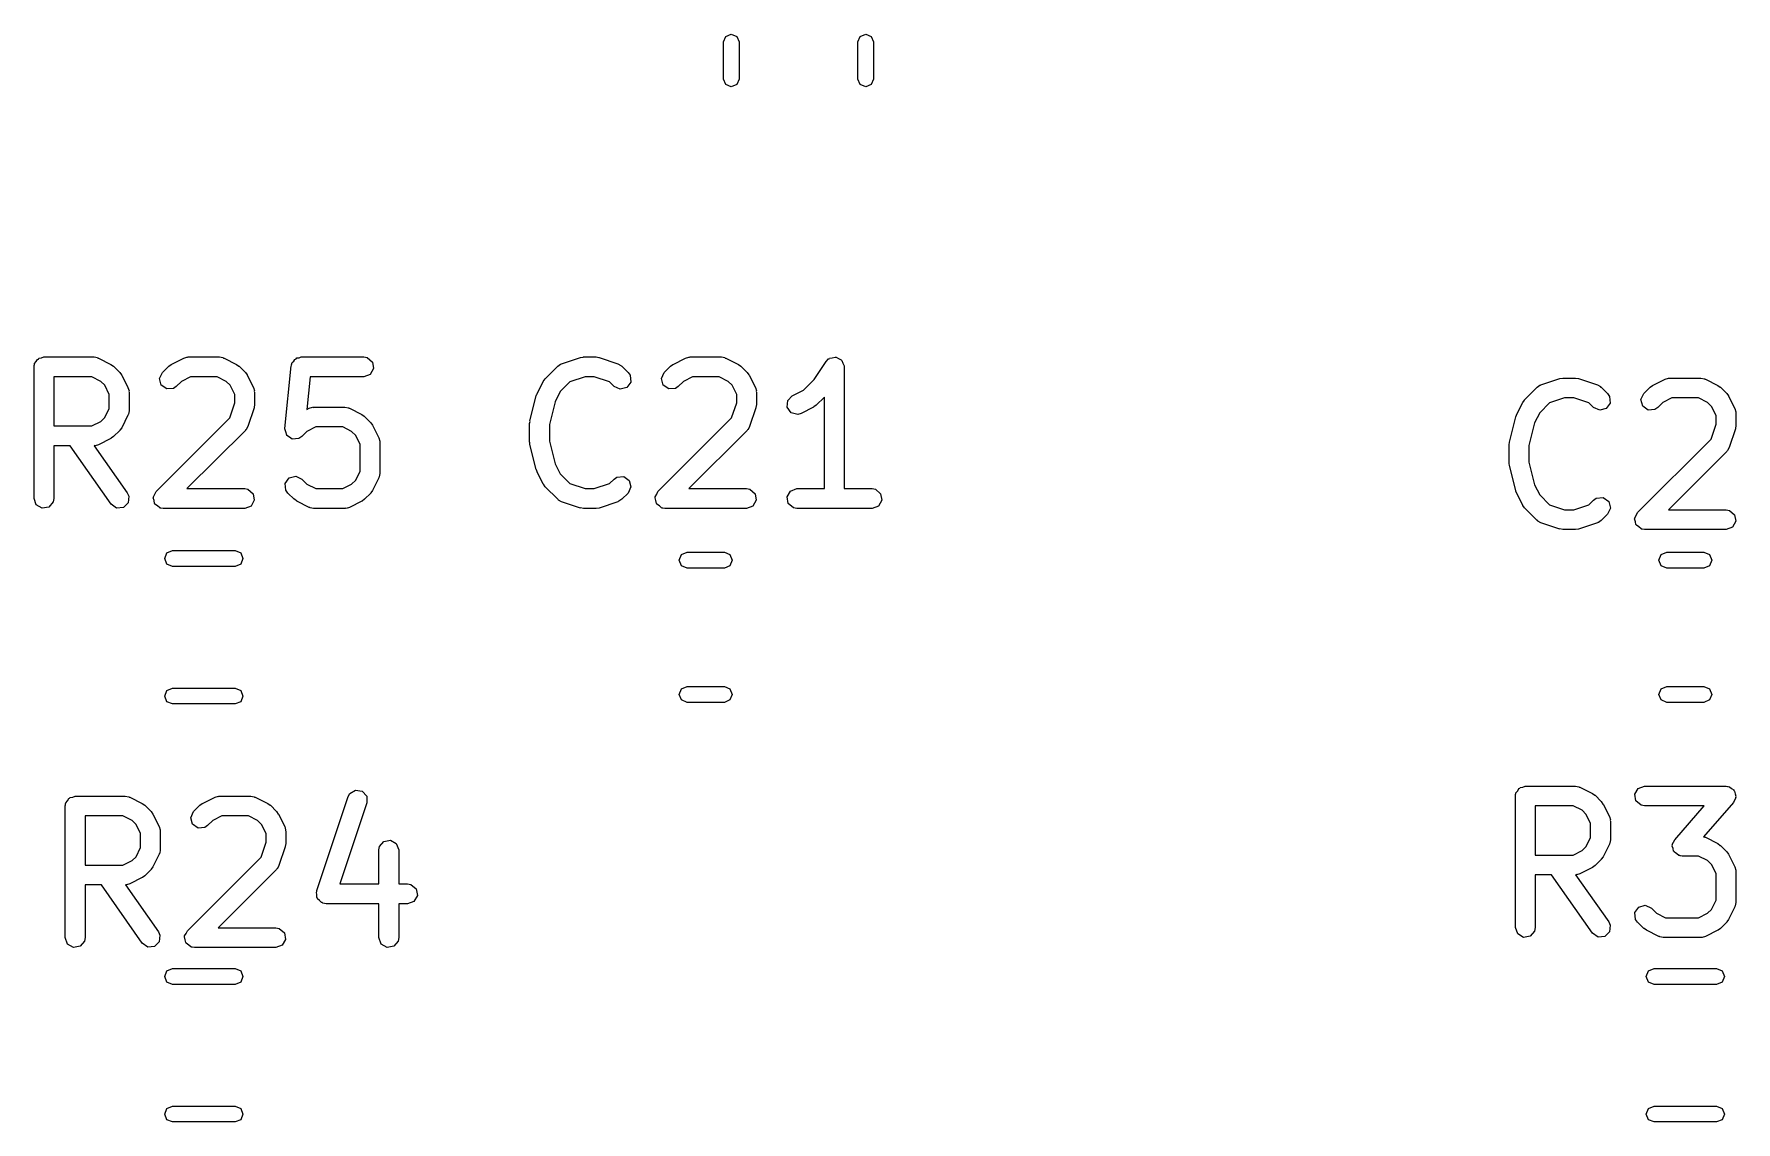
# Model space of a CAD drawing. Extents: x 122.1 to 176.4, y -124 to -74.3.
# Drawn here: x 149.39 to 162.31, y -123.14 to -114.87 of the extents above; entities that cross this region are included whole.
import ezdxf

# ---------------------------------------------------------------- set-up
doc = ezdxf.new("R2010")
doc.units = 0
doc.layers.add('BLACK', color=7, linetype='CONTINUOUS')

msp = doc.modelspace()

# ---------------------------------------------------------------- linework, layer by layer
at = {"layer": 'BLACK', "linetype": 'CONTINUOUS'}
for p, q in [((154.624, -114.934), (154.642, -114.892)), ((154.624, -115.216), (154.624, -114.934)), ((154.642, -114.892), (154.684, -114.874)), ((154.684, -114.874), (154.726, -114.892)), ((154.726, -114.892), (154.744, -114.934)), ((154.744, -114.934), (154.744, -115.216)), ((155.644, -114.934), (155.662, -114.892)), ((155.644, -115.216), (155.644, -114.934)), ((155.662, -114.892), (155.704, -114.874)), ((155.704, -114.874), (155.746, -114.892)), ((155.746, -114.892), (155.764, -114.934)), ((155.764, -114.934), (155.764, -115.216)), ((154.642, -115.258), (154.624, -115.216)), ((154.744, -115.216), (154.726, -115.258)), ((155.662, -115.258), (155.644, -115.216)), ((155.764, -115.216), (155.746, -115.258)), ((154.684, -115.276), (154.642, -115.258)), ((154.726, -115.258), (154.684, -115.276)), ((155.704, -115.276), (155.662, -115.258)), ((155.746, -115.258), (155.704, -115.276)), ((149.391, -117.402), (149.392, -117.393)), ((149.391, -118.402), (149.391, -117.402)), ((149.392, -117.389), (149.394, -117.386)), ((149.392, -117.393), (149.392, -117.389)), ((149.394, -117.386), (149.395, -117.377)), ((149.395, -117.377), (149.408, -117.362)), ((149.408, -117.362), (149.418, -117.345)), ((149.418, -117.345), (149.424, -117.343)), ((149.424, -117.343), (149.428, -117.337)), ((149.428, -117.337), (149.447, -117.334)), ((149.447, -117.334), (149.466, -117.327)), ((149.466, -117.327), (149.847, -117.327)), ((149.847, -117.327), (149.872, -117.332)), ((149.872, -117.332), (149.876, -117.335)), ((149.876, -117.335), (149.88, -117.335)), ((149.88, -117.335), (149.975, -117.383)), ((149.975, -117.383), (149.993, -117.396)), ((149.993, -117.396), (149.995, -117.397)), ((149.995, -117.397), (150.043, -117.445)), ((150.365, -117.445), (150.413, -117.397)), ((150.413, -117.397), (150.431, -117.384)), ((150.431, -117.384), (150.432, -117.383)), ((150.432, -117.383), (150.527, -117.335)), ((150.527, -117.335), (150.552, -117.328)), ((150.552, -117.328), (150.557, -117.329)), ((150.557, -117.329), (150.561, -117.327)), ((150.561, -117.327), (150.799, -117.327)), ((150.799, -117.327), (150.825, -117.332)), ((150.825, -117.332), (150.828, -117.335)), ((150.828, -117.335), (150.833, -117.335)), ((150.833, -117.335), (150.928, -117.383)), ((150.928, -117.383), (150.946, -117.396)), ((150.946, -117.396), (150.947, -117.397)), ((150.947, -117.397), (150.995, -117.445)), ((151.296, -117.871), (151.343, -117.395)), ((151.343, -117.395), (151.345, -117.391)), ((151.344, -117.389), (151.346, -117.387)), ((151.345, -117.391), (151.344, -117.389)), ((151.346, -117.387), (151.351, -117.37)), ((151.351, -117.37), (151.362, -117.359)), ((151.362, -117.359), (151.37, -117.345)), ((151.37, -117.345), (151.38, -117.341)), ((151.38, -117.341), (151.387, -117.334)), ((151.387, -117.334), (151.403, -117.333)), ((151.403, -117.333), (151.418, -117.327)), ((151.418, -117.327), (151.894, -117.327)), ((151.894, -117.327), (151.92, -117.332)), ((151.92, -117.332), (151.959, -117.365)), ((151.968, -117.415), (151.942, -117.46)), ((151.959, -117.365), (151.968, -117.415)), ((153.27, -117.492), (153.366, -117.397)), ((153.366, -117.397), (153.387, -117.382)), ((153.387, -117.382), (153.391, -117.382)), ((153.391, -117.382), (153.395, -117.379)), ((153.395, -117.379), (153.538, -117.331)), ((153.538, -117.331), (153.56, -117.328)), ((153.56, -117.328), (153.561, -117.327)), ((153.561, -117.327), (153.657, -117.327)), ((153.657, -117.327), (153.679, -117.331)), ((153.679, -117.331), (153.68, -117.331)), ((153.68, -117.331), (153.823, -117.379)), ((153.823, -117.379), (153.846, -117.391)), ((153.846, -117.391), (153.848, -117.395)), ((153.848, -117.395), (153.853, -117.397)), ((153.853, -117.397), (153.9, -117.445)), ((154.175, -117.445), (154.223, -117.397)), ((154.223, -117.397), (154.241, -117.384)), ((154.241, -117.384), (154.242, -117.383)), ((154.242, -117.383), (154.337, -117.335)), ((154.337, -117.335), (154.362, -117.328)), ((154.362, -117.328), (154.367, -117.329)), ((154.367, -117.329), (154.371, -117.327)), ((154.371, -117.327), (154.609, -117.327)), ((154.609, -117.327), (154.635, -117.332)), ((154.635, -117.332), (154.638, -117.335)), ((154.638, -117.335), (154.643, -117.335)), ((154.643, -117.335), (154.738, -117.383)), ((154.738, -117.383), (154.756, -117.396)), ((154.756, -117.396), (154.757, -117.397)), ((154.757, -117.397), (154.805, -117.445)), ((155.313, -117.497), (155.404, -117.361)), ((155.404, -117.361), (155.422, -117.342)), ((155.422, -117.342), (155.426, -117.341)), ((155.426, -117.341), (155.429, -117.337)), ((155.429, -117.337), (155.45, -117.334)), ((155.45, -117.334), (155.471, -117.328)), ((155.471, -117.328), (155.475, -117.329)), ((155.475, -117.329), (155.479, -117.329)), ((155.479, -117.329), (155.498, -117.339)), ((155.498, -117.339), (155.518, -117.348)), ((155.518, -117.348), (155.52, -117.352)), ((155.52, -117.352), (155.524, -117.354)), ((155.524, -117.354), (155.531, -117.375)), ((155.531, -117.375), (155.541, -117.394)), ((155.541, -117.394), (155.54, -117.398)), ((155.54, -117.398), (155.541, -117.402)), ((155.541, -117.402), (155.541, -118.327)), ((149.541, -117.477), (149.541, -117.851)), ((149.829, -117.477), (149.541, -117.477)), ((149.897, -117.512), (149.829, -117.477)), ((149.928, -117.542), (149.897, -117.512)), ((149.962, -117.611), (149.928, -117.542)), ((150.043, -117.445), (150.055, -117.463)), ((150.055, -117.463), (150.057, -117.464)), ((150.057, -117.464), (150.104, -117.559)), ((150.104, -117.559), (150.112, -117.584)), ((150.343, -117.491), (150.365, -117.445)), ((150.357, -117.541), (150.343, -117.491)), ((150.399, -117.57), (150.357, -117.541)), ((150.471, -117.551), (150.45, -117.566)), ((150.51, -117.512), (150.471, -117.551)), ((150.579, -117.477), (150.51, -117.512)), ((150.781, -117.477), (150.579, -117.477)), ((150.85, -117.512), (150.781, -117.477)), ((150.88, -117.542), (150.85, -117.512)), ((150.915, -117.611), (150.88, -117.542)), ((150.995, -117.445), (151.008, -117.463)), ((151.008, -117.463), (151.009, -117.464)), ((151.009, -117.464), (151.057, -117.559)), ((151.057, -117.559), (151.064, -117.584)), ((151.486, -117.477), (151.461, -117.726)), ((151.894, -117.477), (151.486, -117.477)), ((151.942, -117.46), (151.894, -117.477)), ((153.209, -117.607), (153.256, -117.512)), ((153.256, -117.512), (153.27, -117.494)), ((153.27, -117.494), (153.27, -117.492)), ((153.459, -117.516), (153.385, -117.59)), ((153.574, -117.477), (153.459, -117.516)), ((153.644, -117.477), (153.574, -117.477)), ((153.759, -117.516), (153.644, -117.477)), ((153.794, -117.551), (153.759, -117.516)), ((153.841, -117.572), (153.794, -117.551)), ((153.89, -117.559), (153.841, -117.572)), ((153.92, -117.517), (153.89, -117.559)), ((153.9, -117.445), (153.915, -117.466)), ((153.915, -117.466), (153.92, -117.517)), ((154.153, -117.491), (154.175, -117.445)), ((154.167, -117.541), (154.153, -117.491)), ((154.209, -117.57), (154.167, -117.541)), ((154.281, -117.551), (154.26, -117.566)), ((154.32, -117.512), (154.281, -117.551)), ((154.389, -117.477), (154.32, -117.512)), ((154.591, -117.477), (154.389, -117.477)), ((154.66, -117.512), (154.591, -117.477)), ((154.69, -117.542), (154.66, -117.512)), ((154.725, -117.611), (154.69, -117.542)), ((154.805, -117.445), (154.818, -117.463)), ((154.818, -117.463), (154.819, -117.464)), ((154.819, -117.464), (154.867, -117.559)), ((154.867, -117.559), (154.874, -117.584)), ((155.231, -117.579), (155.313, -117.497)), ((160.705, -117.652), (160.801, -117.557)), ((160.801, -117.557), (160.822, -117.542)), ((160.822, -117.542), (160.826, -117.542)), ((160.826, -117.542), (160.83, -117.539)), ((160.83, -117.539), (160.973, -117.491)), ((160.973, -117.491), (160.995, -117.488)), ((160.995, -117.488), (160.996, -117.487)), ((160.996, -117.487), (161.092, -117.487)), ((161.092, -117.487), (161.114, -117.491)), ((161.114, -117.491), (161.115, -117.491)), ((161.115, -117.491), (161.258, -117.539)), ((161.258, -117.539), (161.281, -117.551)), ((161.281, -117.551), (161.283, -117.555)), ((161.283, -117.555), (161.288, -117.557)), ((161.288, -117.557), (161.335, -117.605)), ((161.61, -117.605), (161.658, -117.557)), ((161.658, -117.557), (161.676, -117.544)), ((161.676, -117.544), (161.677, -117.543)), ((161.677, -117.543), (161.772, -117.495)), ((161.772, -117.495), (161.797, -117.488)), ((161.797, -117.488), (161.802, -117.489)), ((161.802, -117.489), (161.806, -117.487)), ((161.806, -117.487), (162.044, -117.487)), ((162.044, -117.487), (162.07, -117.492)), ((162.07, -117.492), (162.073, -117.495)), ((162.073, -117.495), (162.078, -117.495)), ((162.078, -117.495), (162.173, -117.543)), ((162.173, -117.543), (162.191, -117.556)), ((162.191, -117.556), (162.192, -117.557)), ((162.192, -117.557), (162.24, -117.605)), ((149.962, -117.718), (149.962, -117.611)), ((150.112, -117.584), (150.111, -117.589)), ((150.111, -117.589), (150.112, -117.593)), ((150.112, -117.593), (150.112, -117.736)), ((150.45, -117.566), (150.399, -117.57)), ((150.876, -117.79), (150.915, -117.676)), ((150.915, -117.676), (150.915, -117.611)), ((151.065, -117.688), (151.061, -117.71)), ((151.064, -117.584), (151.063, -117.589)), ((151.063, -117.589), (151.065, -117.593)), ((151.065, -117.593), (151.065, -117.688)), ((153.155, -117.813), (153.203, -117.622)), ((153.203, -117.622), (153.208, -117.61)), ((153.208, -117.61), (153.209, -117.607)), ((153.346, -117.667), (153.303, -117.84)), ((153.385, -117.59), (153.346, -117.667)), ((154.26, -117.566), (154.209, -117.57)), ((154.686, -117.79), (154.725, -117.676)), ((154.725, -117.676), (154.725, -117.611)), ((154.875, -117.688), (154.871, -117.71)), ((154.874, -117.584), (154.873, -117.589)), ((154.873, -117.589), (154.875, -117.593)), ((154.875, -117.593), (154.875, -117.688)), ((155.109, -117.709), (155.112, -117.658)), ((155.112, -117.658), (155.147, -117.621)), ((155.147, -117.621), (155.231, -117.579)), ((155.391, -117.631), (155.329, -117.694)), ((155.391, -118.327), (155.391, -117.631)), ((160.644, -117.767), (160.691, -117.672)), ((160.691, -117.672), (160.705, -117.654)), ((160.705, -117.654), (160.705, -117.652)), ((160.894, -117.676), (160.82, -117.75)), ((161.009, -117.637), (160.894, -117.676)), ((161.079, -117.637), (161.009, -117.637)), ((161.194, -117.676), (161.079, -117.637)), ((161.229, -117.711), (161.194, -117.676)), ((161.355, -117.677), (161.325, -117.719)), ((161.335, -117.605), (161.35, -117.626)), ((161.35, -117.626), (161.355, -117.677)), ((161.588, -117.651), (161.61, -117.605)), ((161.602, -117.701), (161.588, -117.651)), ((161.755, -117.672), (161.716, -117.711)), ((161.824, -117.637), (161.755, -117.672)), ((162.026, -117.637), (161.824, -117.637)), ((162.095, -117.672), (162.026, -117.637)), ((162.125, -117.702), (162.095, -117.672)), ((162.24, -117.605), (162.253, -117.623)), ((162.253, -117.623), (162.254, -117.624)), ((162.254, -117.624), (162.302, -117.719)), ((149.829, -117.851), (149.897, -117.817)), ((149.897, -117.817), (149.928, -117.787)), ((149.928, -117.787), (149.962, -117.718)), ((150.104, -117.769), (150.057, -117.864)), ((150.105, -117.765), (150.104, -117.769)), ((150.108, -117.761), (150.105, -117.765)), ((150.112, -117.736), (150.108, -117.761)), ((150.317, -118.349), (150.876, -117.79)), ((151.061, -117.712), (151.013, -117.855)), ((151.061, -117.71), (151.061, -117.712)), ((151.461, -117.726), (151.48, -117.716)), ((151.48, -117.716), (151.505, -117.709)), ((151.505, -117.709), (151.509, -117.71)), ((151.509, -117.71), (151.513, -117.708)), ((151.513, -117.708), (151.751, -117.708)), ((151.751, -117.708), (151.777, -117.713)), ((151.777, -117.713), (151.781, -117.716)), ((151.781, -117.716), (151.785, -117.716)), ((151.785, -117.716), (151.88, -117.764)), ((151.88, -117.764), (151.898, -117.777)), ((151.898, -117.777), (151.9, -117.778)), ((151.9, -117.778), (151.947, -117.826)), ((153.153, -117.831), (153.156, -117.816)), ((153.156, -117.816), (153.155, -117.813)), ((154.127, -118.349), (154.686, -117.79)), ((154.871, -117.712), (154.823, -117.855)), ((154.871, -117.71), (154.871, -117.712)), ((155.139, -117.751), (155.109, -117.709)), ((155.189, -117.763), (155.139, -117.751)), ((155.214, -117.755), (155.189, -117.763)), ((155.309, -117.708), (155.214, -117.755)), ((155.31, -117.706), (155.309, -117.708)), ((155.329, -117.694), (155.31, -117.706)), ((160.59, -117.973), (160.638, -117.782)), ((160.638, -117.782), (160.643, -117.77)), ((160.643, -117.77), (160.644, -117.767)), ((160.82, -117.75), (160.781, -117.827)), ((161.276, -117.732), (161.229, -117.711)), ((161.325, -117.719), (161.276, -117.732)), ((161.644, -117.73), (161.602, -117.701)), ((161.695, -117.726), (161.644, -117.73)), ((161.716, -117.711), (161.695, -117.726)), ((162.16, -117.771), (162.125, -117.702)), ((162.16, -117.836), (162.16, -117.771)), ((162.302, -117.719), (162.309, -117.744)), ((162.309, -117.744), (162.308, -117.749)), ((162.308, -117.749), (162.31, -117.753)), ((162.31, -117.753), (162.31, -117.848)), ((149.541, -117.851), (149.829, -117.851)), ((149.975, -117.946), (149.88, -117.993)), ((149.977, -117.944), (149.975, -117.946)), ((149.995, -117.932), (149.977, -117.944)), ((150.043, -117.884), (149.995, -117.932)), ((150.057, -117.864), (150.043, -117.883)), ((150.043, -117.883), (150.043, -117.884)), ((150.995, -117.884), (150.552, -118.327)), ((150.997, -117.88), (150.995, -117.884)), ((151.001, -117.878), (150.997, -117.88)), ((151.013, -117.855), (151.001, -117.878)), ((151.296, -117.872), (151.296, -117.871)), ((151.302, -117.896), (151.296, -117.872)), ((151.296, -117.872), (151.296, -117.872)), ((151.309, -117.921), (151.302, -117.896)), ((151.309, -117.922), (151.309, -117.921)), ((151.309, -117.921), (151.309, -117.921)), ((151.33, -117.936), (151.309, -117.922)), ((151.35, -117.951), (151.33, -117.936)), ((151.376, -117.949), (151.351, -117.951)), ((151.401, -117.947), (151.376, -117.949)), ((151.402, -117.947), (151.401, -117.947)), ((151.424, -117.932), (151.402, -117.947)), ((151.402, -117.947), (151.402, -117.947)), ((151.463, -117.893), (151.424, -117.932)), ((151.531, -117.858), (151.463, -117.893)), ((151.734, -117.858), (151.531, -117.858)), ((151.802, -117.893), (151.734, -117.858)), ((151.833, -117.923), (151.802, -117.893)), ((151.867, -117.992), (151.833, -117.923)), ((151.947, -117.826), (151.96, -117.844)), ((151.96, -117.844), (151.961, -117.845)), ((151.961, -117.845), (152.009, -117.94)), ((152.009, -117.94), (152.016, -117.965)), ((153.153, -117.974), (153.153, -117.831)), ((153.303, -117.84), (153.303, -117.965)), ((154.805, -117.884), (154.362, -118.327)), ((154.807, -117.88), (154.805, -117.884)), ((154.811, -117.878), (154.807, -117.88)), ((154.823, -117.855), (154.811, -117.878)), ((160.781, -117.827), (160.738, -118)), ((161.562, -118.509), (162.121, -117.95)), ((162.121, -117.95), (162.16, -117.836)), ((162.306, -117.872), (162.258, -118.015)), ((162.31, -117.848), (162.306, -117.87)), ((162.306, -117.87), (162.306, -117.872)), ((149.665, -118.001), (149.541, -118.001)), ((149.541, -118.001), (149.541, -118.402)), ((149.976, -118.445), (149.665, -118.001)), ((149.851, -118), (149.848, -118.001)), ((149.848, -118.001), (150.099, -118.359)), ((149.855, -118.001), (149.851, -118)), ((149.88, -117.993), (149.855, -118.001)), ((151.351, -117.951), (151.35, -117.951)), ((151.351, -117.951), (151.351, -117.951)), ((151.867, -118.194), (151.867, -117.992)), ((152.016, -117.965), (152.015, -117.97)), ((152.015, -117.97), (152.017, -117.974)), ((152.017, -117.974), (152.017, -118.212)), ((153.154, -117.977), (153.153, -117.974)), ((153.155, -117.992), (153.154, -117.977)), ((153.203, -118.182), (153.155, -117.992)), ((153.303, -117.965), (153.346, -118.138)), ((160.588, -117.991), (160.591, -117.976)), ((160.588, -118.134), (160.588, -117.991)), ((160.591, -117.976), (160.59, -117.973)), ((160.738, -118), (160.738, -118.125)), ((162.24, -118.044), (161.797, -118.487)), ((162.242, -118.04), (162.24, -118.044)), ((162.246, -118.038), (162.242, -118.04)), ((162.258, -118.015), (162.246, -118.038)), ((151.833, -118.263), (151.867, -118.194)), ((153.205, -118.185), (153.203, -118.182)), ((153.209, -118.198), (153.205, -118.185)), ((153.256, -118.293), (153.209, -118.198)), ((153.346, -118.138), (153.385, -118.215)), ((160.589, -118.137), (160.588, -118.134)), ((160.59, -118.152), (160.589, -118.137)), ((160.638, -118.342), (160.59, -118.152)), ((160.738, -118.125), (160.781, -118.298)), ((150.552, -118.327), (150.99, -118.327)), ((150.99, -118.327), (151.015, -118.332)), ((151.015, -118.332), (151.054, -118.365)), ((151.298, -118.288), (151.327, -118.246)), ((151.303, -118.339), (151.298, -118.288)), ((151.327, -118.246), (151.377, -118.232)), ((151.377, -118.232), (151.424, -118.254)), ((151.424, -118.254), (151.463, -118.293)), ((151.463, -118.293), (151.531, -118.327)), ((151.531, -118.327), (151.734, -118.327)), ((151.734, -118.327), (151.802, -118.293)), ((151.802, -118.293), (151.833, -118.263)), ((152.009, -118.245), (151.961, -118.341)), ((152.012, -118.238), (152.009, -118.241)), ((152.009, -118.241), (152.009, -118.245)), ((152.017, -118.212), (152.012, -118.238)), ((153.257, -118.294), (153.256, -118.293)), ((153.27, -118.313), (153.257, -118.294)), ((153.366, -118.408), (153.27, -118.313)), ((153.385, -118.215), (153.459, -118.289)), ((153.459, -118.289), (153.574, -118.327)), ((153.574, -118.327), (153.644, -118.327)), ((153.644, -118.327), (153.759, -118.289)), ((153.759, -118.289), (153.794, -118.254)), ((153.794, -118.254), (153.815, -118.239)), ((153.815, -118.239), (153.867, -118.235)), ((153.867, -118.235), (153.909, -118.264)), ((153.922, -118.314), (153.9, -118.36)), ((153.909, -118.264), (153.922, -118.314)), ((154.362, -118.327), (154.8, -118.327)), ((154.8, -118.327), (154.825, -118.332)), ((154.825, -118.332), (154.864, -118.365)), ((155.132, -118.345), (155.18, -118.327)), ((155.18, -118.327), (155.391, -118.327)), ((155.541, -118.327), (155.752, -118.327)), ((155.752, -118.327), (155.778, -118.332)), ((155.778, -118.332), (155.817, -118.365)), ((160.781, -118.298), (160.82, -118.375)), ((149.408, -118.451), (149.391, -118.402)), ((149.453, -118.476), (149.408, -118.451)), ((149.503, -118.467), (149.453, -118.476)), ((149.536, -118.428), (149.503, -118.467)), ((149.541, -118.402), (149.536, -118.428)), ((150.018, -118.475), (149.976, -118.445)), ((150.105, -118.434), (150.069, -118.47)), ((150.099, -118.359), (150.11, -118.383)), ((150.11, -118.383), (150.105, -118.434)), ((150.296, -118.396), (150.297, -118.393)), ((150.302, -118.418), (150.296, -118.396)), ((150.297, -118.389), (150.308, -118.37)), ((150.297, -118.393), (150.297, -118.389)), ((150.306, -118.44), (150.302, -118.418)), ((150.308, -118.442), (150.306, -118.44)), ((150.308, -118.37), (150.317, -118.349)), ((150.309, -118.445), (150.308, -118.442)), ((150.328, -118.458), (150.309, -118.445)), ((150.345, -118.473), (150.328, -118.458)), ((151.038, -118.46), (150.99, -118.477)), ((151.063, -118.415), (151.038, -118.46)), ((151.054, -118.365), (151.063, -118.415)), ((151.317, -118.36), (151.303, -118.339)), ((151.365, -118.408), (151.317, -118.36)), ((151.367, -118.408), (151.365, -118.408)), ((151.385, -118.422), (151.367, -118.408)), ((151.48, -118.469), (151.385, -118.422)), ((151.88, -118.422), (151.785, -118.469)), ((151.881, -118.421), (151.88, -118.422)), ((151.9, -118.408), (151.881, -118.421)), ((151.947, -118.36), (151.9, -118.408)), ((151.948, -118.359), (151.947, -118.36)), ((151.961, -118.341), (151.948, -118.359)), ((153.37, -118.41), (153.366, -118.408)), ((153.372, -118.414), (153.37, -118.41)), ((153.395, -118.426), (153.372, -118.414)), ((153.538, -118.474), (153.395, -118.426)), ((153.823, -118.426), (153.68, -118.474)), ((153.827, -118.423), (153.823, -118.426)), ((153.831, -118.423), (153.827, -118.423)), ((153.853, -118.408), (153.831, -118.423)), ((153.9, -118.36), (153.853, -118.408)), ((154.106, -118.396), (154.107, -118.393)), ((154.112, -118.418), (154.106, -118.396)), ((154.107, -118.389), (154.118, -118.37)), ((154.107, -118.393), (154.107, -118.389)), ((154.116, -118.44), (154.112, -118.418)), ((154.118, -118.442), (154.116, -118.44)), ((154.118, -118.37), (154.127, -118.349)), ((154.119, -118.445), (154.118, -118.442)), ((154.138, -118.458), (154.119, -118.445)), ((154.155, -118.473), (154.138, -118.458)), ((154.848, -118.46), (154.8, -118.477)), ((154.873, -118.415), (154.848, -118.46)), ((154.864, -118.365), (154.873, -118.415)), ((155.107, -118.389), (155.132, -118.345)), ((155.116, -118.44), (155.107, -118.389)), ((155.155, -118.473), (155.116, -118.44)), ((155.8, -118.46), (155.752, -118.477)), ((155.826, -118.415), (155.8, -118.46)), ((155.817, -118.365), (155.826, -118.415)), ((160.64, -118.345), (160.638, -118.342)), ((160.644, -118.358), (160.64, -118.345)), ((160.691, -118.453), (160.644, -118.358)), ((160.692, -118.454), (160.691, -118.453)), ((160.705, -118.473), (160.692, -118.454)), ((160.82, -118.375), (160.894, -118.449)), ((160.894, -118.449), (161.009, -118.487)), ((161.079, -118.487), (161.194, -118.449)), ((161.194, -118.449), (161.229, -118.414)), ((161.229, -118.414), (161.25, -118.399)), ((161.25, -118.399), (161.302, -118.395)), ((161.302, -118.395), (161.344, -118.424)), ((161.344, -118.424), (161.357, -118.474)), ((150.069, -118.47), (150.018, -118.475)), ((150.349, -118.474), (150.345, -118.473)), ((150.351, -118.475), (150.349, -118.474)), ((150.354, -118.475), (150.351, -118.475)), ((150.37, -118.477), (150.354, -118.475)), ((150.99, -118.477), (150.37, -118.477)), ((151.484, -118.47), (151.48, -118.469)), ((151.488, -118.473), (151.484, -118.47)), ((151.513, -118.477), (151.488, -118.473)), ((151.751, -118.477), (151.513, -118.477)), ((151.756, -118.476), (151.751, -118.477)), ((151.76, -118.477), (151.756, -118.476)), ((151.785, -118.469), (151.76, -118.477)), ((153.539, -118.473), (153.538, -118.474)), ((153.561, -118.477), (153.539, -118.473)), ((153.657, -118.477), (153.561, -118.477)), ((153.658, -118.477), (153.657, -118.477)), ((153.68, -118.474), (153.658, -118.477)), ((154.159, -118.474), (154.155, -118.473)), ((154.161, -118.475), (154.159, -118.474)), ((154.164, -118.475), (154.161, -118.475)), ((154.18, -118.477), (154.164, -118.475)), ((154.8, -118.477), (154.18, -118.477)), ((155.18, -118.477), (155.155, -118.473)), ((155.752, -118.477), (155.18, -118.477)), ((160.801, -118.568), (160.705, -118.473)), ((160.805, -118.57), (160.801, -118.568)), ((160.807, -118.574), (160.805, -118.57)), ((160.83, -118.586), (160.807, -118.574)), ((160.973, -118.634), (160.83, -118.586)), ((161.009, -118.487), (161.079, -118.487)), ((161.258, -118.586), (161.115, -118.634)), ((161.262, -118.583), (161.258, -118.586)), ((161.266, -118.583), (161.262, -118.583)), ((161.288, -118.568), (161.266, -118.583)), ((161.335, -118.52), (161.288, -118.568)), ((161.357, -118.474), (161.335, -118.52)), ((161.541, -118.556), (161.542, -118.553)), ((161.547, -118.578), (161.541, -118.556)), ((161.542, -118.549), (161.553, -118.53)), ((161.542, -118.553), (161.542, -118.549)), ((161.551, -118.6), (161.547, -118.578)), ((161.553, -118.53), (161.562, -118.509)), ((161.797, -118.487), (162.235, -118.487)), ((162.235, -118.487), (162.26, -118.492)), ((162.26, -118.492), (162.299, -118.525)), ((162.308, -118.575), (162.283, -118.62)), ((162.299, -118.525), (162.308, -118.575)), ((160.974, -118.633), (160.973, -118.634)), ((160.996, -118.637), (160.974, -118.633)), ((161.092, -118.637), (160.996, -118.637)), ((161.093, -118.637), (161.092, -118.637)), ((161.115, -118.634), (161.093, -118.637)), ((161.553, -118.602), (161.551, -118.6)), ((161.554, -118.605), (161.553, -118.602)), ((161.573, -118.618), (161.554, -118.605)), ((161.59, -118.633), (161.573, -118.618)), ((161.594, -118.634), (161.59, -118.633)), ((161.596, -118.635), (161.594, -118.634)), ((161.599, -118.635), (161.596, -118.635)), ((161.615, -118.637), (161.599, -118.635)), ((162.235, -118.637), (161.615, -118.637)), ((162.283, -118.62), (162.235, -118.637)), ((150.383, -118.858), (150.4, -118.815)), ((150.4, -118.815), (150.443, -118.797)), ((150.443, -118.797), (150.917, -118.797)), ((150.917, -118.797), (150.96, -118.815)), ((150.96, -118.815), (150.977, -118.858)), ((154.289, -118.87), (154.307, -118.828)), ((154.307, -118.828), (154.349, -118.81)), ((154.349, -118.81), (154.631, -118.81)), ((154.631, -118.81), (154.673, -118.828)), ((154.673, -118.828), (154.691, -118.87)), ((161.724, -118.87), (161.742, -118.828)), ((161.742, -118.828), (161.784, -118.81)), ((161.784, -118.81), (162.066, -118.81)), ((162.066, -118.81), (162.108, -118.828)), ((162.108, -118.828), (162.126, -118.87)), ((150.4, -118.9), (150.383, -118.858)), ((150.443, -118.917), (150.4, -118.9)), ((150.917, -118.917), (150.443, -118.917)), ((150.96, -118.9), (150.917, -118.917)), ((150.977, -118.858), (150.96, -118.9)), ((154.307, -118.912), (154.289, -118.87)), ((154.349, -118.93), (154.307, -118.912)), ((154.631, -118.93), (154.349, -118.93)), ((154.673, -118.912), (154.631, -118.93)), ((154.691, -118.87), (154.673, -118.912)), ((161.742, -118.912), (161.724, -118.87)), ((161.784, -118.93), (161.742, -118.912)), ((162.066, -118.93), (161.784, -118.93)), ((162.108, -118.912), (162.066, -118.93)), ((162.126, -118.87), (162.108, -118.912)), ((150.383, -119.902), (150.4, -119.86)), ((150.4, -119.86), (150.443, -119.843)), ((150.443, -119.843), (150.917, -119.843)), ((150.917, -119.843), (150.96, -119.86)), ((150.96, -119.86), (150.977, -119.902)), ((154.289, -119.89), (154.307, -119.848)), ((154.307, -119.848), (154.349, -119.83)), ((154.349, -119.83), (154.631, -119.83)), ((154.631, -119.83), (154.673, -119.848)), ((154.673, -119.848), (154.691, -119.89)), ((161.724, -119.89), (161.742, -119.848)), ((161.742, -119.848), (161.784, -119.83)), ((161.784, -119.83), (162.066, -119.83)), ((162.066, -119.83), (162.108, -119.848)), ((162.108, -119.848), (162.126, -119.89)), ((150.4, -119.945), (150.383, -119.902)), ((150.443, -119.962), (150.4, -119.945)), ((150.917, -119.962), (150.443, -119.962)), ((150.96, -119.945), (150.917, -119.962)), ((150.977, -119.902), (150.96, -119.945)), ((154.307, -119.932), (154.289, -119.89)), ((154.349, -119.95), (154.307, -119.932)), ((154.631, -119.95), (154.349, -119.95)), ((154.673, -119.932), (154.631, -119.95)), ((154.691, -119.89), (154.673, -119.932)), ((161.742, -119.932), (161.724, -119.89)), ((161.784, -119.95), (161.742, -119.932)), ((162.066, -119.95), (161.784, -119.95)), ((162.108, -119.932), (162.066, -119.95)), ((162.126, -119.89), (162.108, -119.932)), ((149.685, -120.669), (149.703, -120.662)), ((149.703, -120.662), (150.084, -120.662)), ((150.084, -120.662), (150.11, -120.667)), ((150.765, -120.67), (150.79, -120.663)), ((150.79, -120.663), (150.794, -120.664)), ((150.794, -120.664), (150.798, -120.662)), ((150.798, -120.662), (151.036, -120.662)), ((151.036, -120.662), (151.062, -120.667)), ((151.775, -120.666), (151.787, -120.643)), ((151.787, -120.643), (151.831, -120.616)), ((151.831, -120.616), (151.882, -120.624)), ((151.882, -120.624), (151.916, -120.662)), ((151.916, -120.662), (151.917, -120.713)), ((160.636, -120.661), (160.637, -120.651)), ((160.636, -121.661), (160.636, -120.661)), ((160.637, -120.648), (160.639, -120.645)), ((160.637, -120.651), (160.637, -120.648)), ((160.639, -120.645), (160.64, -120.636)), ((160.64, -120.636), (160.653, -120.621)), ((160.653, -120.621), (160.663, -120.604)), ((160.663, -120.604), (160.669, -120.601)), ((160.669, -120.601), (160.673, -120.596)), ((160.673, -120.596), (160.692, -120.593)), ((160.692, -120.593), (160.711, -120.586)), ((160.711, -120.586), (161.092, -120.586)), ((161.092, -120.586), (161.117, -120.591)), ((161.117, -120.591), (161.121, -120.594)), ((161.121, -120.594), (161.125, -120.594)), ((161.125, -120.594), (161.22, -120.642)), ((161.22, -120.642), (161.238, -120.655)), ((161.238, -120.655), (161.24, -120.656)), ((161.24, -120.656), (161.288, -120.703)), ((161.542, -120.648), (161.567, -120.604)), ((161.551, -120.699), (161.542, -120.648)), ((161.567, -120.604), (161.615, -120.586)), ((161.615, -120.586), (162.235, -120.586)), ((162.235, -120.586), (162.246, -120.588)), ((162.246, -120.588), (162.249, -120.588)), ((162.249, -120.588), (162.252, -120.589)), ((162.252, -120.589), (162.26, -120.591)), ((162.26, -120.591), (162.276, -120.604)), ((162.276, -120.604), (162.293, -120.614)), ((162.293, -120.614), (162.295, -120.62)), ((162.295, -120.62), (162.299, -120.624)), ((162.299, -120.624), (162.303, -120.644)), ((162.303, -120.644), (162.31, -120.663)), ((162.31, -120.663), (162.307, -120.668)), ((149.628, -120.737), (149.63, -120.728)), ((149.628, -121.737), (149.628, -120.737)), ((149.629, -120.724), (149.631, -120.721)), ((149.63, -120.728), (149.629, -120.724)), ((149.631, -120.721), (149.632, -120.712)), ((149.632, -120.712), (149.645, -120.697)), ((149.645, -120.697), (149.655, -120.68)), ((149.655, -120.68), (149.661, -120.678)), ((149.661, -120.678), (149.665, -120.672)), ((149.665, -120.672), (149.685, -120.669)), ((150.11, -120.667), (150.113, -120.67)), ((150.113, -120.67), (150.117, -120.67)), ((150.117, -120.67), (150.213, -120.718)), ((150.213, -120.718), (150.231, -120.731)), ((150.231, -120.731), (150.232, -120.732)), ((150.232, -120.732), (150.28, -120.78)), ((150.28, -120.78), (150.293, -120.798)), ((150.581, -120.826), (150.602, -120.78)), ((150.602, -120.78), (150.65, -120.732)), ((150.65, -120.732), (150.668, -120.719)), ((150.668, -120.719), (150.669, -120.718)), ((150.669, -120.718), (150.765, -120.67)), ((151.062, -120.667), (151.065, -120.67)), ((151.065, -120.67), (151.07, -120.67)), ((151.07, -120.67), (151.165, -120.718)), ((151.165, -120.718), (151.183, -120.731)), ((151.183, -120.731), (151.185, -120.732)), ((151.185, -120.732), (151.232, -120.78)), ((151.232, -120.78), (151.245, -120.798)), ((151.537, -121.38), (151.775, -120.666)), ((151.917, -120.713), (151.712, -121.329)), ((160.786, -120.736), (160.786, -121.11)), ((161.074, -120.736), (160.786, -120.736)), ((161.142, -120.77), (161.074, -120.736)), ((161.173, -120.801), (161.142, -120.77)), ((161.288, -120.703), (161.3, -120.722)), ((161.3, -120.722), (161.302, -120.723)), ((161.302, -120.723), (161.349, -120.818)), ((161.59, -120.732), (161.551, -120.699)), ((161.615, -120.736), (161.59, -120.732)), ((162.069, -120.736), (161.615, -120.736)), ((161.845, -120.993), (162.069, -120.736)), ((162.291, -120.711), (162.063, -120.971)), ((162.298, -120.692), (162.291, -120.711)), ((162.308, -120.674), (162.298, -120.692)), ((162.307, -120.668), (162.308, -120.674)), ((149.778, -120.812), (149.778, -121.186)), ((150.066, -120.812), (149.778, -120.812)), ((150.135, -120.847), (150.066, -120.812)), ((150.165, -120.877), (150.135, -120.847)), ((150.199, -120.946), (150.165, -120.877)), ((150.293, -120.798), (150.294, -120.799)), ((150.294, -120.799), (150.341, -120.894)), ((150.341, -120.894), (150.349, -120.919)), ((150.349, -120.919), (150.348, -120.924)), ((150.594, -120.876), (150.581, -120.826)), ((150.636, -120.905), (150.594, -120.876)), ((150.687, -120.901), (150.636, -120.905)), ((150.708, -120.886), (150.687, -120.901)), ((150.747, -120.847), (150.708, -120.886)), ((150.816, -120.812), (150.747, -120.847)), ((151.019, -120.812), (150.816, -120.812)), ((151.087, -120.847), (151.019, -120.812)), ((151.118, -120.877), (151.087, -120.847)), ((151.152, -120.946), (151.118, -120.877)), ((151.245, -120.798), (151.246, -120.799)), ((151.246, -120.799), (151.294, -120.894)), ((151.294, -120.894), (151.301, -120.919)), ((151.301, -120.919), (151.3, -120.924)), ((161.207, -120.869), (161.173, -120.801)), ((161.207, -120.977), (161.207, -120.869)), ((161.349, -120.818), (161.357, -120.843)), ((161.357, -120.843), (161.356, -120.847)), ((161.356, -120.847), (161.357, -120.852)), ((161.357, -120.852), (161.357, -120.995)), ((150.199, -121.053), (150.199, -120.946)), ((150.348, -120.924), (150.349, -120.928)), ((150.349, -120.928), (150.349, -121.071)), ((151.114, -121.125), (151.152, -121.011)), ((151.152, -121.011), (151.152, -120.946)), ((151.298, -121.047), (151.25, -121.19)), ((151.302, -121.023), (151.298, -121.045)), ((151.298, -121.045), (151.298, -121.047)), ((151.3, -120.924), (151.302, -120.928)), ((151.302, -120.928), (151.302, -121.023)), ((152.009, -121.071), (152.013, -121.045)), ((152.013, -121.045), (152.046, -121.006)), ((152.046, -121.006), (152.097, -120.997)), ((152.097, -120.997), (152.141, -121.023)), ((152.141, -121.023), (152.159, -121.071)), ((161.142, -121.076), (161.173, -121.045)), ((161.173, -121.045), (161.207, -120.977)), ((161.349, -121.028), (161.302, -121.123)), ((161.35, -121.024), (161.349, -121.028)), ((161.353, -121.02), (161.35, -121.024)), ((161.357, -120.995), (161.353, -121.02)), ((161.826, -121.041), (161.828, -121.035)), ((161.833, -121.06), (161.826, -121.041)), ((161.827, -121.029), (161.837, -121.012)), ((161.828, -121.035), (161.827, -121.029)), ((161.837, -121.012), (161.845, -120.993)), ((162.063, -120.971), (162.07, -120.972)), ((162.07, -120.972), (162.073, -120.975)), ((162.073, -120.975), (162.078, -120.975)), ((162.078, -120.975), (162.173, -121.023)), ((162.173, -121.023), (162.191, -121.036)), ((162.191, -121.036), (162.192, -121.037)), ((162.192, -121.037), (162.24, -121.084)), ((150.066, -121.186), (150.135, -121.152)), ((150.135, -121.152), (150.165, -121.122)), ((150.165, -121.122), (150.199, -121.053)), ((150.341, -121.104), (150.294, -121.199)), ((150.342, -121.1), (150.341, -121.104)), ((150.345, -121.096), (150.342, -121.1)), ((150.349, -121.071), (150.345, -121.096)), ((150.555, -121.684), (151.114, -121.125)), ((152.009, -121.329), (152.009, -121.071)), ((152.159, -121.071), (152.159, -121.329)), ((160.786, -121.11), (161.074, -121.11)), ((161.074, -121.11), (161.142, -121.076)), ((161.288, -121.143), (161.24, -121.19)), ((161.302, -121.123), (161.288, -121.141)), ((161.288, -121.141), (161.288, -121.143)), ((161.836, -121.08), (161.833, -121.06)), ((161.841, -121.083), (161.836, -121.08)), ((161.843, -121.089), (161.841, -121.083)), ((161.86, -121.1), (161.843, -121.089)), ((161.876, -121.113), (161.86, -121.1)), ((161.884, -121.114), (161.876, -121.113)), ((161.887, -121.116), (161.884, -121.114)), ((161.89, -121.115), (161.887, -121.116)), ((161.901, -121.117), (161.89, -121.115)), ((162.026, -121.117), (161.901, -121.117)), ((162.095, -121.151), (162.026, -121.117)), ((162.125, -121.182), (162.095, -121.151)), ((162.24, -121.084), (162.253, -121.103)), ((162.253, -121.103), (162.254, -121.104)), ((162.254, -121.104), (162.302, -121.199)), ((149.778, -121.186), (150.066, -121.186)), ((150.213, -121.281), (150.117, -121.328)), ((150.214, -121.279), (150.213, -121.281)), ((150.232, -121.267), (150.214, -121.279)), ((150.28, -121.219), (150.232, -121.267)), ((150.281, -121.218), (150.28, -121.219)), ((150.294, -121.199), (150.281, -121.218)), ((151.232, -121.219), (150.789, -121.662)), ((151.234, -121.215), (151.232, -121.219)), ((151.238, -121.213), (151.234, -121.215)), ((151.25, -121.19), (151.238, -121.213)), ((160.91, -121.26), (160.786, -121.26)), ((160.786, -121.26), (160.786, -121.661)), ((161.221, -121.704), (160.91, -121.26)), ((161.096, -121.258), (161.093, -121.26)), ((161.093, -121.26), (161.344, -121.618)), ((161.1, -121.259), (161.096, -121.258)), ((161.125, -121.252), (161.1, -121.259)), ((161.22, -121.204), (161.125, -121.252)), ((161.222, -121.203), (161.22, -121.204)), ((161.24, -121.19), (161.222, -121.203)), ((162.16, -121.25), (162.125, -121.182)), ((162.16, -121.453), (162.16, -121.25)), ((162.302, -121.199), (162.309, -121.224)), ((162.309, -121.224), (162.308, -121.228)), ((162.308, -121.228), (162.31, -121.233)), ((162.31, -121.233), (162.31, -121.471)), ((149.902, -121.336), (149.778, -121.336)), ((149.778, -121.336), (149.778, -121.737)), ((150.213, -121.78), (149.902, -121.336)), ((150.088, -121.335), (150.085, -121.336)), ((150.085, -121.336), (150.336, -121.694)), ((150.092, -121.336), (150.088, -121.335)), ((150.117, -121.328), (150.092, -121.336)), ((151.534, -121.391), (151.537, -121.386)), ((151.537, -121.411), (151.534, -121.391)), ((151.537, -121.386), (151.537, -121.38)), ((151.538, -121.432), (151.537, -121.411)), ((151.542, -121.436), (151.538, -121.432)), ((151.543, -121.442), (151.542, -121.436)), ((151.712, -121.329), (152.009, -121.329)), ((152.159, -121.329), (152.227, -121.329)), ((152.227, -121.329), (152.252, -121.334)), ((152.252, -121.334), (152.292, -121.367)), ((152.301, -121.417), (152.275, -121.462)), ((152.292, -121.367), (152.301, -121.417)), ((151.558, -121.455), (151.543, -121.442)), ((151.572, -121.47), (151.558, -121.455)), ((151.578, -121.471), (151.572, -121.47)), ((151.582, -121.475), (151.578, -121.471)), ((151.608, -121.479), (151.582, -121.475)), ((152.009, -121.479), (151.608, -121.479)), ((152.009, -121.737), (152.009, -121.479)), ((152.227, -121.479), (152.159, -121.479)), ((152.159, -121.479), (152.159, -121.737)), ((152.275, -121.462), (152.227, -121.479)), ((161.543, -121.547), (161.572, -121.505)), ((161.548, -121.598), (161.543, -121.547)), ((161.572, -121.505), (161.622, -121.491)), ((161.622, -121.491), (161.669, -121.513)), ((161.669, -121.513), (161.708, -121.552)), ((161.708, -121.552), (161.776, -121.586)), ((162.026, -121.586), (162.095, -121.552)), ((162.095, -121.552), (162.125, -121.522)), ((162.125, -121.522), (162.16, -121.453)), ((162.302, -121.504), (162.254, -121.599)), ((162.305, -121.496), (162.302, -121.5)), ((162.302, -121.5), (162.302, -121.504)), ((162.31, -121.471), (162.305, -121.496)), ((150.336, -121.694), (150.347, -121.718)), ((150.545, -121.705), (150.555, -121.684)), ((150.789, -121.662), (151.227, -121.662)), ((151.227, -121.662), (151.252, -121.667)), ((151.252, -121.667), (151.292, -121.7)), ((160.653, -121.709), (160.636, -121.661)), ((160.781, -121.687), (160.748, -121.726)), ((160.786, -121.661), (160.781, -121.687)), ((161.35, -121.693), (161.314, -121.729)), ((161.344, -121.618), (161.355, -121.642)), ((161.355, -121.642), (161.35, -121.693)), ((161.562, -121.619), (161.548, -121.598)), ((161.61, -121.667), (161.562, -121.619)), ((161.612, -121.667), (161.61, -121.667)), ((161.63, -121.681), (161.612, -121.667)), ((161.725, -121.728), (161.63, -121.681)), ((161.776, -121.586), (162.026, -121.586)), ((162.173, -121.681), (162.078, -121.728)), ((162.174, -121.679), (162.173, -121.681)), ((162.192, -121.667), (162.174, -121.679)), ((162.24, -121.619), (162.192, -121.667)), ((162.241, -121.617), (162.24, -121.619)), ((162.254, -121.599), (162.241, -121.617)), ((149.646, -121.786), (149.628, -121.737)), ((149.69, -121.811), (149.646, -121.786)), ((149.74, -121.802), (149.69, -121.811)), ((149.773, -121.763), (149.74, -121.802)), ((149.778, -121.737), (149.773, -121.763)), ((150.255, -121.81), (150.213, -121.78)), ((150.306, -121.805), (150.255, -121.81)), ((150.342, -121.769), (150.306, -121.805)), ((150.347, -121.718), (150.342, -121.769)), ((150.533, -121.731), (150.534, -121.728)), ((150.539, -121.753), (150.533, -121.731)), ((150.534, -121.724), (150.545, -121.705)), ((150.534, -121.728), (150.534, -121.724)), ((150.543, -121.775), (150.539, -121.753)), ((150.545, -121.777), (150.543, -121.775)), ((150.546, -121.78), (150.545, -121.777)), ((150.565, -121.793), (150.546, -121.78)), ((150.582, -121.808), (150.565, -121.793)), ((150.587, -121.809), (150.582, -121.808)), ((150.588, -121.81), (150.587, -121.809)), ((150.592, -121.81), (150.588, -121.81)), ((150.608, -121.812), (150.592, -121.81)), ((151.227, -121.812), (150.608, -121.812)), ((151.275, -121.795), (151.227, -121.812)), ((151.301, -121.75), (151.275, -121.795)), ((151.292, -121.7), (151.301, -121.75)), ((152.026, -121.786), (152.009, -121.737)), ((152.071, -121.811), (152.026, -121.786)), ((152.121, -121.802), (152.071, -121.811)), ((152.154, -121.763), (152.121, -121.802)), ((152.159, -121.737), (152.154, -121.763)), ((160.698, -121.735), (160.653, -121.709)), ((160.748, -121.726), (160.698, -121.735)), ((161.263, -121.734), (161.221, -121.704)), ((161.314, -121.729), (161.263, -121.734)), ((161.729, -121.729), (161.725, -121.728)), ((161.733, -121.732), (161.729, -121.729)), ((161.758, -121.736), (161.733, -121.732)), ((162.044, -121.736), (161.758, -121.736)), ((162.048, -121.735), (162.044, -121.736)), ((162.053, -121.736), (162.048, -121.735)), ((162.078, -121.728), (162.053, -121.736)), ((150.383, -122.032), (150.4, -121.99)), ((150.4, -122.075), (150.383, -122.032)), ((150.4, -121.99), (150.443, -121.972)), ((150.443, -122.093), (150.4, -122.075)), ((150.443, -121.972), (150.917, -121.972)), ((150.917, -121.972), (150.96, -121.99)), ((150.96, -122.075), (150.917, -122.093)), ((150.96, -121.99), (150.977, -122.032)), ((150.977, -122.032), (150.96, -122.075)), ((161.628, -122.032), (161.645, -121.99)), ((161.645, -122.075), (161.628, -122.032)), ((161.645, -121.99), (161.688, -121.972)), ((161.688, -122.093), (161.645, -122.075)), ((161.688, -121.972), (162.162, -121.972)), ((162.162, -121.972), (162.205, -121.99)), ((162.205, -122.075), (162.162, -122.093)), ((162.205, -121.99), (162.222, -122.032)), ((162.222, -122.032), (162.205, -122.075)), ((150.917, -122.093), (150.443, -122.093)), ((162.162, -122.093), (161.688, -122.093)), ((150.383, -123.078), (150.4, -123.035)), ((150.4, -123.12), (150.383, -123.078)), ((150.4, -123.035), (150.443, -123.017)), ((150.443, -123.017), (150.917, -123.017)), ((150.917, -123.017), (150.96, -123.035)), ((150.96, -123.035), (150.977, -123.078)), ((150.977, -123.078), (150.96, -123.12)), ((161.628, -123.078), (161.645, -123.035)), ((161.645, -123.12), (161.628, -123.078)), ((161.645, -123.035), (161.688, -123.017)), ((161.688, -123.017), (162.162, -123.017)), ((162.162, -123.017), (162.205, -123.035)), ((162.205, -123.035), (162.222, -123.078)), ((162.222, -123.078), (162.205, -123.12)), ((150.443, -123.137), (150.4, -123.12)), ((150.917, -123.137), (150.443, -123.137)), ((150.96, -123.12), (150.917, -123.137)), ((161.688, -123.137), (161.645, -123.12)), ((162.162, -123.137), (161.688, -123.137)), ((162.205, -123.12), (162.162, -123.137))]:
    msp.add_line(p, q, dxfattribs=at)

doc.saveas('drawing.dxf')
